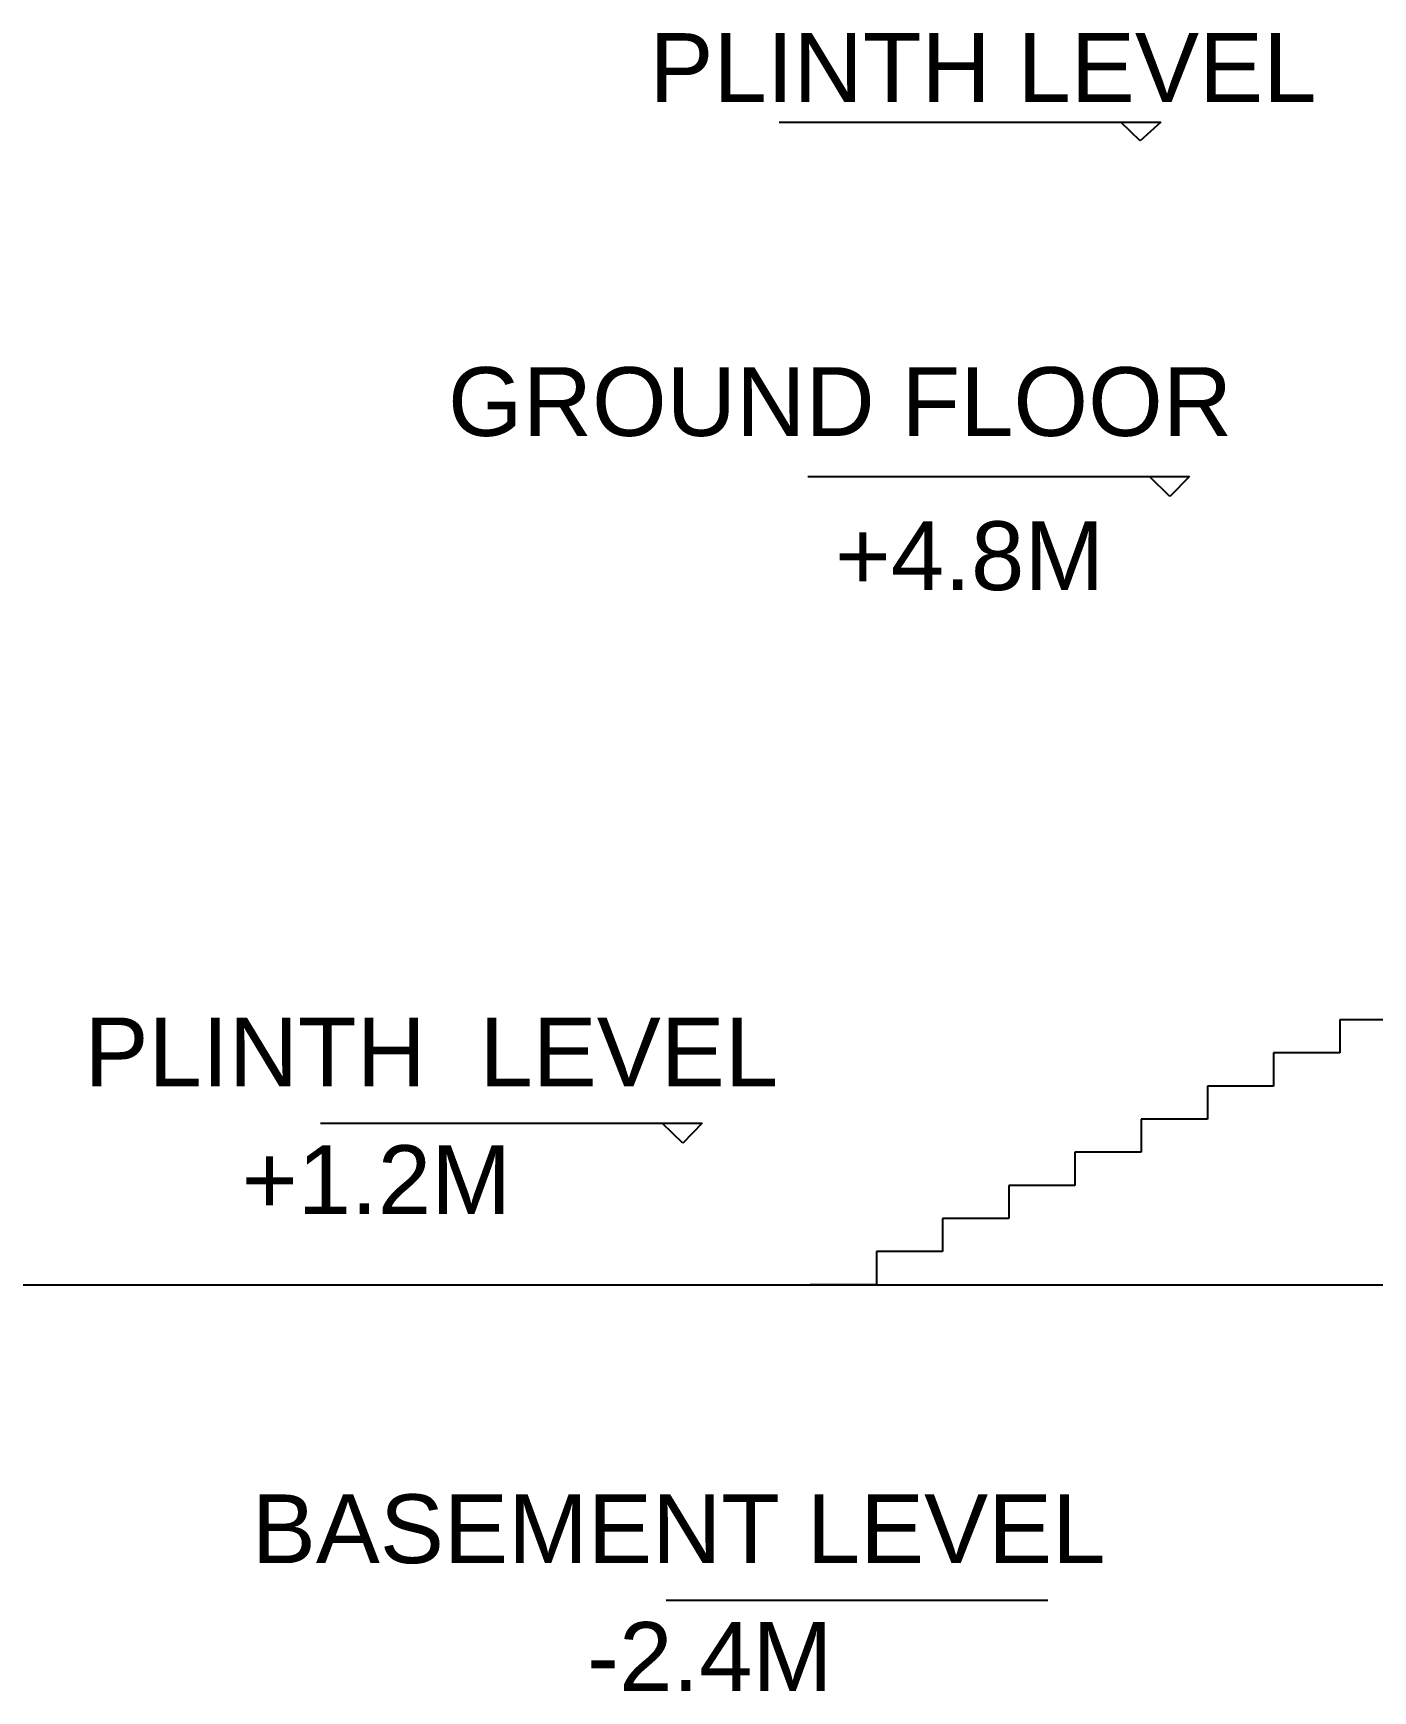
# Model space of a CAD drawing. Header units: millimetres. Extents: x 587797 to 2274247, y 1711 to 439204.
# Drawn here: x 965489 to 971560, y 284230 to 291740 of the extents above; entities that cross this region are included whole.
import ezdxf

# ---------------------------------------------------------------- set-up
doc = ezdxf.new("R2010")
doc.units = ezdxf.units.MM
doc.styles.get("Standard").update_dxf_attribs({"font": 'arial.ttf'})

msp = doc.modelspace()

# ---------------------------------------------------------------- linework, layer by layer
for p, q in [((968869.631, 291336.124, 442.155), (970599.131, 291336.124, 442.155)), ((970504.631, 291251.624, 442.155), (970418.131, 291336.124, 442.155)), ((970599.131, 291336.124, 442.155), (970504.631, 291251.624, 442.155)), ((968998.943, 289730.844, 442.155), (970728.443, 289730.844, 442.155)), ((970640.06, 289640.369, 442.155), (970547.443, 289730.844, 442.155)), ((970728.443, 289730.844, 442.155), (970640.06, 289640.369, 442.155)), ((971709.651, 287269.666, 442.155), (971409.651, 287269.666, 442.155)), ((971409.651, 287269.666, 442.155), (971409.651, 287119.666, 442.155)), ((971409.651, 287119.666, 442.155), (971109.651, 287119.666, 442.155)), ((971109.651, 287119.666, 442.155), (971109.651, 286969.666, 442.155)), ((971109.651, 286969.666, 442.155), (970809.651, 286969.666, 442.155)), ((970809.651, 286969.666, 442.155), (970809.651, 286819.666, 442.155)), ((970809.651, 286819.666, 442.155), (970509.651, 286819.666, 442.155)), ((970509.651, 286819.666, 442.155), (970509.651, 286669.666, 442.155)), ((966790.953, 286801.331, 442.155), (968520.453, 286801.331, 442.155)), ((968432.07, 286710.855, 442.155), (968339.453, 286801.331, 442.155)), ((968520.453, 286801.331, 442.155), (968432.07, 286710.855, 442.155)), ((970509.651, 286669.666, 442.155), (970209.651, 286669.666, 442.155)), ((970209.651, 286669.666, 442.155), (970209.651, 286519.666, 442.155)), ((970209.651, 286519.666, 442.155), (969909.651, 286519.666, 442.155)), ((969909.651, 286519.666, 442.155), (969909.651, 286369.666, 442.155)), ((969909.651, 286369.666, 442.155), (969609.651, 286369.666, 442.155)), ((969609.651, 286369.666, 442.155), (969609.651, 286219.666, 442.155)), ((969609.651, 286219.666, 442.155), (969309.651, 286219.666, 442.155)), ((969309.651, 286219.666, 442.155), (969309.651, 286069.666, 442.155)), ((971709.651, 286066.983, 442.155), (958892.612, 286066.983, 442.155)), ((969309.651, 286069.666, 442.155), (969009.651, 286069.666, 442.155)), ((968356.92, 284641.175, 442.155), (970086.42, 284641.175, 442.155))]:
    msp.add_line(p, q)

# ---------------------------------------------------------------- texts
for s, p in [('PLINTH LEVEL', (968281.131, 291428.124, 442.155)), ('GROUND FLOOR', (967368.443, 289914.844, 442.155)), ('+4.8M', (969121.443, 289216.344, 442.155)), ('PLINTH  LEVEL', (965721.453, 286968.331, 442.155)), ('+1.2M', (966432.953, 286389.831, 442.155)), ('BASEMENT LEVEL', (966479.42, 284808.175, 442.155)), ('-2.4M', (967998.92, 284229.675, 442.155))]:
    msp.add_text(s, height=311.5).set_placement(p)

doc.saveas('drawing.dxf')
